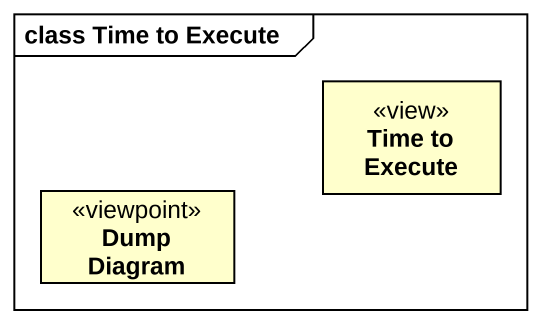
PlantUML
@startuml
mainframe class Time to Execute
hide circle
hide empty members
class "Time to Execute" as Time_to_Execute <<view>>
class "Dump Diagram" as Dump_Diagram <<viewpoint>>
@enduml
